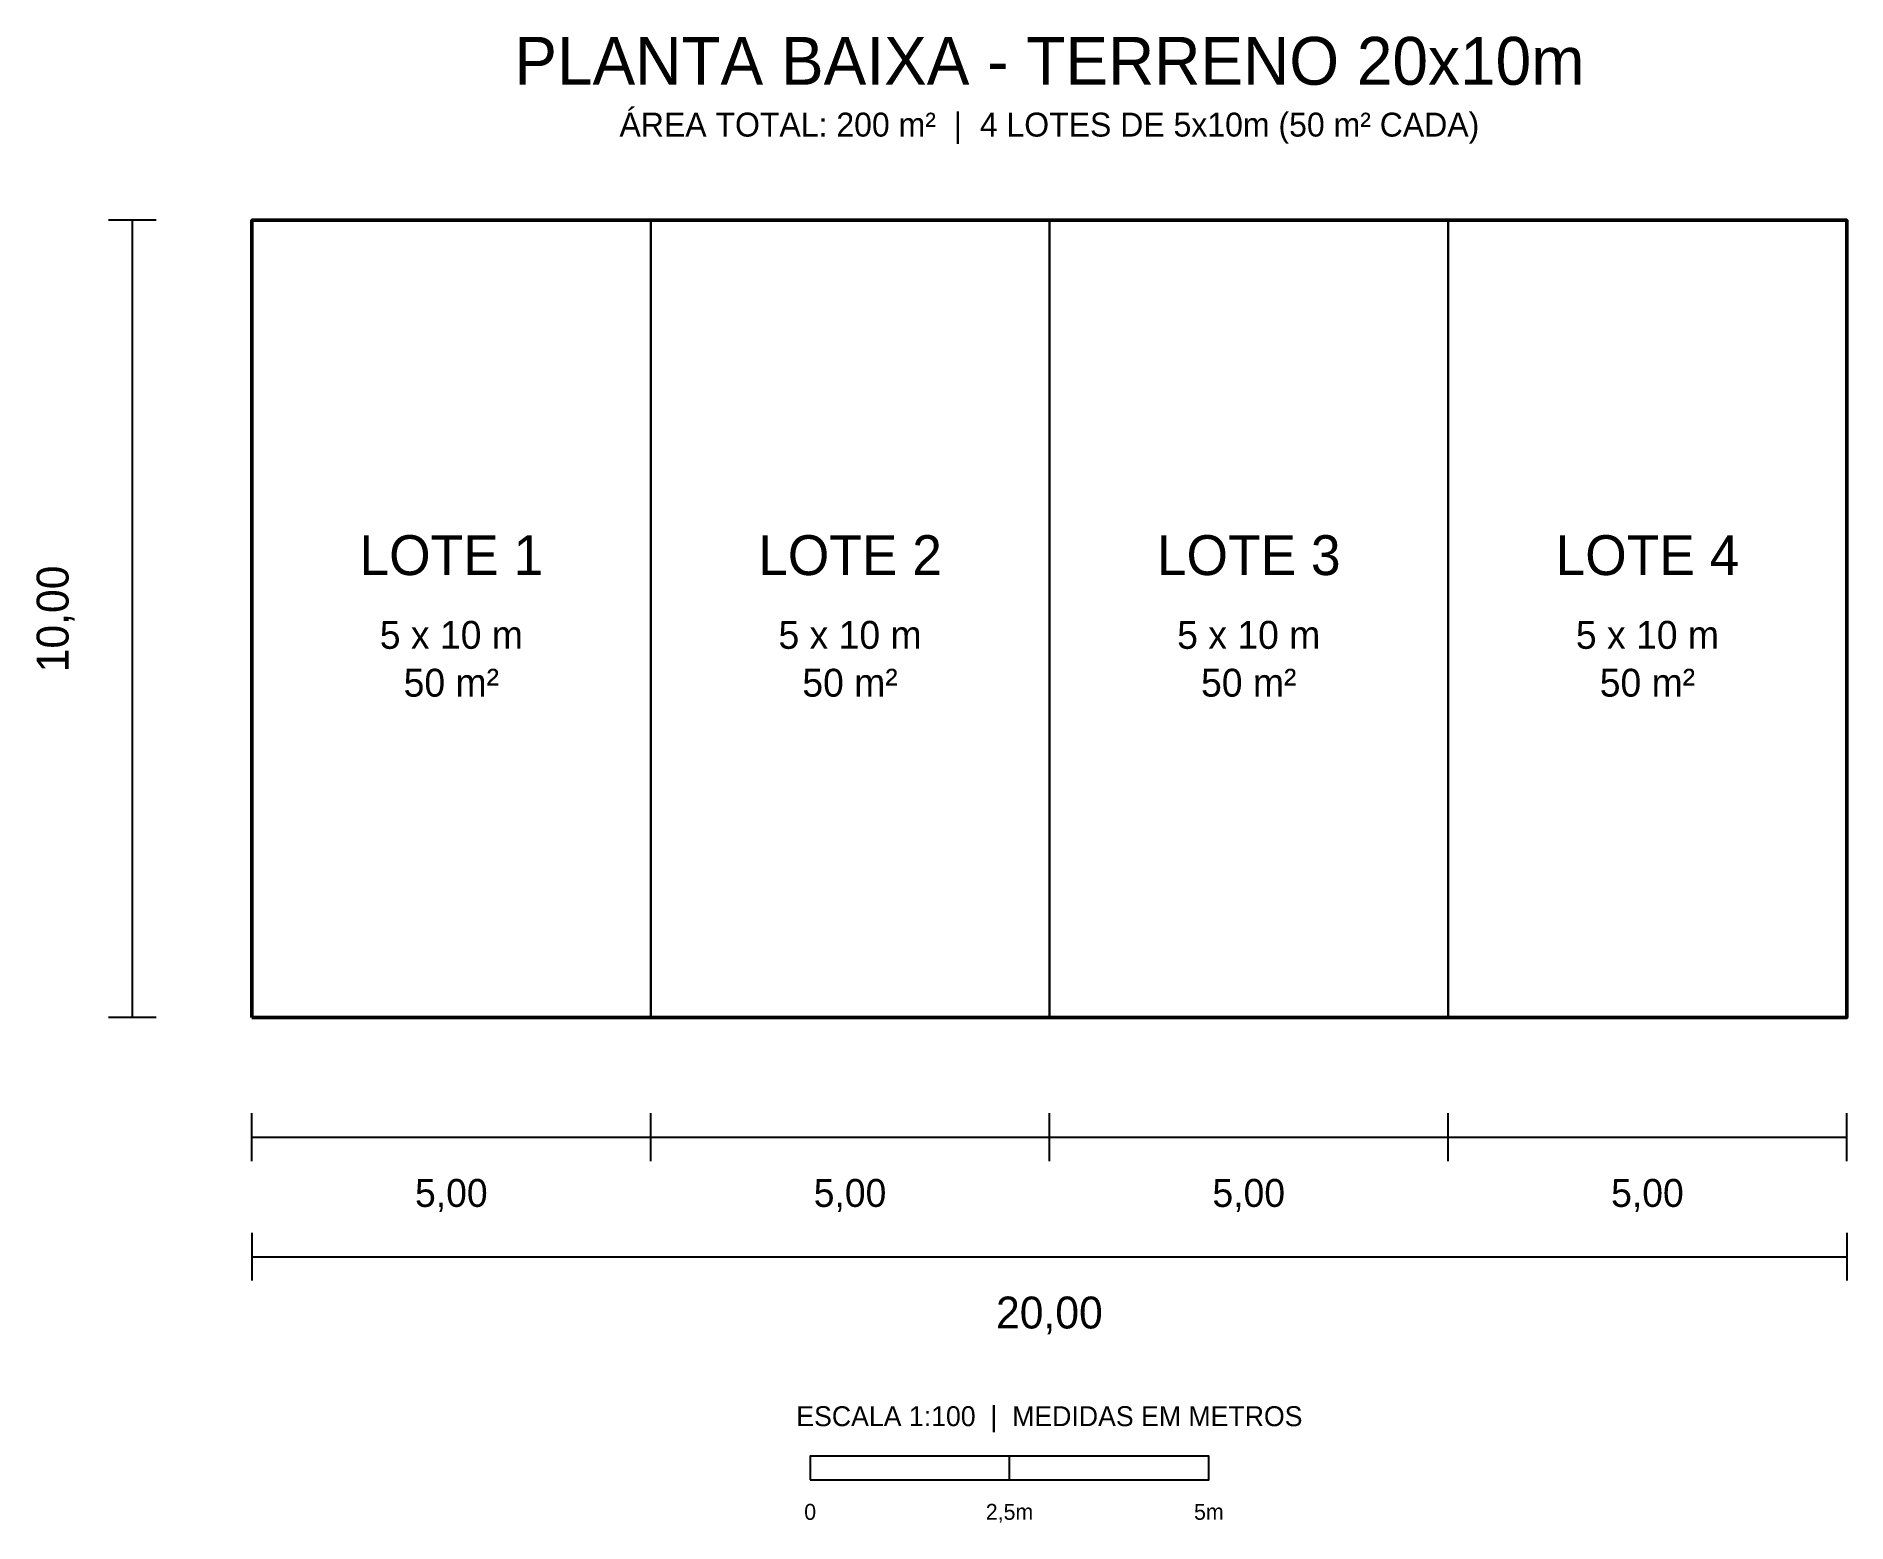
# Model space of a CAD drawing. Header units: metres. Extents: x -2.7 to 20, y -6.3 to 12.3.
import ezdxf
from ezdxf.enums import TextEntityAlignment as Align

# ---------------------------------------------------------------- set-up
doc = ezdxf.new("R2010")
doc.units = ezdxf.units.M
for name, color, linetype in [('COTAS', 1, 'Continuous'), ('LOTES', 3, 'Continuous'), ('TERRENO', 5, 'Continuous'), ('TEXTOS', 7, 'Continuous'), ('TITULO', 4, 'Continuous')]:
    doc.layers.add(name, color=color, linetype=linetype)

msp = doc.modelspace()

# ---------------------------------------------------------------- linework, layer by layer
msp.add_lwpolyline([(0, 10), (0, 10), (0, 10), (0, 10)], close=True)
msp.add_lwpolyline([(0, 10), (0, 10), (0, 10), (0, 10)], close=True)
at = {"layer": 'COTAS'}
for p, q in [((-1.2, 10), (-1.8, 10)), ((-1.5, 0), (-1.5, 10)), ((-1.2, 0), (-1.8, 0)), ((0, -1.8), (0, -1.2)), ((5, -1.8), (5, -1.2)), ((5, -1.8), (5, -1.2)), ((10, -1.8), (10, -1.2)), ((10, -1.8), (10, -1.2)), ((15, -1.8), (15, -1.2)), ((15, -1.8), (15, -1.2)), ((20, -1.8), (20, -1.2)), ((0, -1.5), (5, -1.5)), ((5, -1.5), (10, -1.5)), ((10, -1.5), (15, -1.5)), ((15, -1.5), (20, -1.5)), ((0, -2.7), (0, -3.3)), ((20, -2.7), (20, -3.3)), ((0, -3), (20, -3)), ((9.5, -5.8), (9.5, -5.5))]:
    msp.add_line(p, q, dxfattribs=at)
msp.add_lwpolyline([(7, -5.8), (12, -5.8), (12, -5.5), (7, -5.5)], close=True, dxfattribs=at)
at = {"layer": 'LOTES', "lineweight": 25}
for points in [[(0, 0), (5, 0), (5, 10), (0, 10)], [(5, 0), (10, 0), (10, 10), (5, 10)], [(10, 0), (15, 0), (15, 10), (10, 10)], [(15, 0), (20, 0), (20, 10), (15, 10)]]:
    msp.add_lwpolyline(points, close=True, dxfattribs=at)
at = {"layer": 'TERRENO', "lineweight": 50}
msp.add_lwpolyline([(0, 0), (20, 0), (20, 10), (0, 10)], close=True, dxfattribs=at)

# ---------------------------------------------------------------- texts
at = {"layer": 'COTAS'}
msp.add_text('10,00', height=0.4, rotation=90, dxfattribs=at).set_placement((-2.5, 5), align=Align.MIDDLE_CENTER)
for s, height, p in [('5,00', 0.35, (2.5, -2.2)), ('5,00', 0.35, (7.5, -2.2)), ('5,00', 0.35, (12.5, -2.2)), ('5,00', 0.35, (17.5, -2.2)), ('20,00', 0.4, (10, -3.7)), ('0', 0.2, (7, -6.2)), ('2,5m', 0.2, (9.5, -6.2)), ('5m', 0.2, (12, -6.2))]:
    msp.add_text(s, height=height, dxfattribs=at).set_placement(p, align=Align.MIDDLE_CENTER)
at = {"layer": 'TEXTOS'}
for s, height, p in [('LOTE 1', 0.5, (2.5, 5.8)), ('LOTE 2', 0.5, (7.5, 5.8)), ('LOTE 3', 0.5, (12.5, 5.8)), ('LOTE 4', 0.5, (17.5, 5.8)), ('5 x 10 m', 0.35, (2.5, 4.8)), ('5 x 10 m', 0.35, (7.5, 4.8)), ('5 x 10 m', 0.35, (12.5, 4.8)), ('5 x 10 m', 0.35, (17.5, 4.8)), ('50 m²', 0.35, (2.5, 4.2)), ('50 m²', 0.35, (7.5, 4.2)), ('50 m²', 0.35, (12.5, 4.2)), ('50 m²', 0.35, (17.5, 4.2)), ('ESCALA 1:100  |  MEDIDAS EM METROS', 0.25, (10, -5))]:
    msp.add_text(s, height=height, dxfattribs=at).set_placement(p, align=Align.MIDDLE_CENTER)
at = {"layer": 'TITULO'}
for s, height, p in [('PLANTA BAIXA - TERRENO 20x10m', 0.6, (10, 12)), ('ÁREA TOTAL: 200 m²  |  4 LOTES DE 5x10m (50 m² CADA)', 0.3, (10, 11.2))]:
    msp.add_text(s, height=height, dxfattribs=at).set_placement(p, align=Align.MIDDLE_CENTER)

doc.saveas('drawing.dxf')
